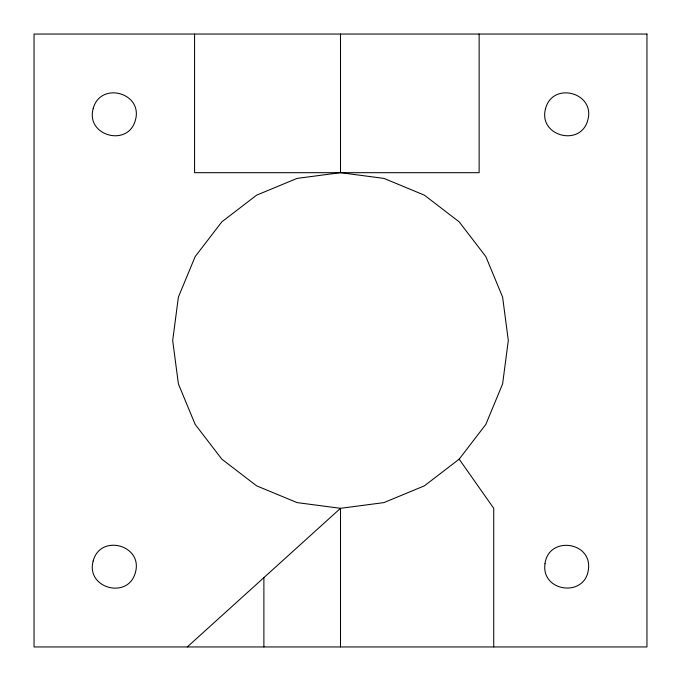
<?xml version="1.0" encoding="UTF-8"?>
<svg xmlns="http://www.w3.org/2000/svg" width="681" height="681" viewBox="0 0 681 681"><rect width="100%" height="100%" fill="white"/><g stroke="black" fill="none" stroke-linecap="round" stroke-linejoin="round"><path stroke-width="1.02" d="M459.164 459.164L485.834 424.408L502.604 383.931L508.315 340.5L502.604 297.069L485.834 256.592L459.164 221.836L424.408 195.166L383.931 178.396L340.5 172.685L297.069 178.396L256.592 195.166L221.836 221.836L195.166 256.592L178.396 297.069L172.685 340.5L178.396 383.931L195.166 424.408L221.836 459.164L256.592 485.834L297.069 502.604L340.5 508.315L383.931 502.604L424.408 485.834L459.164 459.164L493.725 508.315L493.725 646.95M187.275 646.95L340.5 508.315L340.5 646.95M479.135 34.05L479.135 172.685L194.57 172.685L194.57 34.05M340.5 34.05L340.5 172.685M263.887 577.633L263.887 646.95M544.996 563.749C540.893 591.874 584.851 597.833 588.384 569.631C592.487 541.506 548.528 535.547 544.996 563.749M93.169 108.645C85.534 136.021 128.377 147.505 135.451 119.975C143.087 92.599 100.243 81.116 93.169 108.645M93.169 561.025C85.534 588.401 128.377 599.884 135.451 572.355C143.087 544.979 100.243 533.495 93.169 561.025M545.549 108.645C537.913 136.021 580.757 147.505 587.831 119.975C595.466 92.599 552.623 81.116 545.549 108.645M646.95 34.05L34.05 34.05L34.05 646.95L646.95 646.95L646.95 34.05"/></g></svg>
